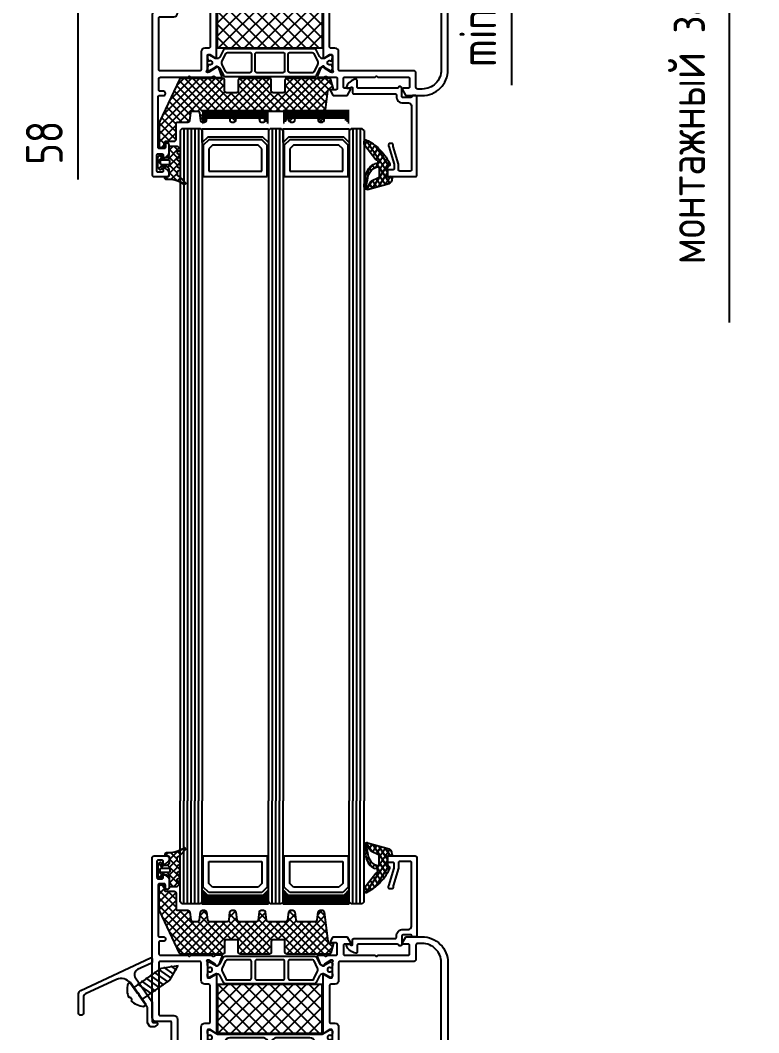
# Model space of a CAD drawing. Header units: millimetres. Extents: x -83618 to -12593, y -3271 to 55593.
# Drawn here: x -17934.1 to -17733.3, y 5663.5 to 5938.7 of the extents above; entities that cross this region are included whole.
import ezdxf

# ---------------------------------------------------------------- set-up
doc = ezdxf.new("R2010")
doc.units = ezdxf.units.MM
doc.layers.add('01_РАЗМЕРЫ-ВЫНОСКИ', color=4, linetype='Continuous')
doc.styles.add('ГОСТ 2.304', font='CS_Gost2304.shx')
doc.dimstyles.new('СПДС', dxfattribs={"dimscale": 100, "dimtxt": 2.5, "dimasz": 2.5, "dimexe": 2, "dimexo": 0.625, "dimgap": 1, "dimtad": 1, "dimdec": 0, "dimtxsty": 'ГОСТ 2.304', "dimblk": 'OBLIQUE', "dimblk1": 'OBLIQUE', "dimblk2": 'OBLIQUE', "dimcen": 2.5, "dimdle": 2, "dimadec": 0, "dimazin": 2, "dimtfac": 0.75, "dimtdec": 4, "dimtmove": 1, "dimatfit": 3, "dimfxl": 1, "dimtfill": 1, "dimtolj": 1, "dimarcsym": 1})

# ---------------------------------------------------------------- blocks, each defined once
blk = doc.blocks.new('*U13')
at = {"color": 7, "linetype": 'Continuous'}
for p, q in [((3450.73484, 1821.648558), (3460.673223, 1831.586941)), ((3450.73484, 1825.184092), (3457.137689, 1831.586941)), ((3450.73484, 1828.719626), (3453.602155, 1831.586941)), ((3450.920888, 1818.299072), (3464.208757, 1831.586941)), ((3450.920888, 1831.586941), (3464.208757, 1818.299072)), ((3454.456422, 1818.299072), (3467.744291, 1831.586941)), ((3454.456422, 1831.586941), (3467.744291, 1818.299072)), ((3457.991956, 1818.299072), (3471.279825, 1831.586941)), ((3457.991956, 1831.586941), (3471.279825, 1818.299072)), ((3461.52749, 1818.299072), (3474.815359, 1831.586941)), ((3461.52749, 1831.586941), (3474.815359, 1818.299072)), ((3465.063024, 1818.299072), (3478.350893, 1831.586941)), ((3465.063024, 1831.586941), (3478.350893, 1818.299072)), ((3468.598558, 1831.586941), (3479.205159, 1820.98034)), ((3472.134091, 1831.586941), (3479.205159, 1824.515873)), ((3475.669625, 1831.586941), (3479.205159, 1828.051407)), ((3450.73484, 1828.237455), (3460.673223, 1818.299072)), ((3468.598558, 1818.299072), (3479.205159, 1828.905674)), ((3472.134091, 1818.299072), (3479.205159, 1825.37014)), ((3450.73484, 1824.701922), (3457.137689, 1818.299072)), ((3450.73484, 1821.166388), (3453.602155, 1818.299072)), ((3475.669625, 1818.299072), (3479.205159, 1821.834606)), ((3479.198088, 1818.292001), (3479.21223, 1818.306143))]:
    blk.add_line(p, q, dxfattribs=at)
blk = doc.blocks.new('ATN-W72-0202', base_point=(3432.97, 1788.53))
at = {"color": 1, "linetype": 'Continuous'}
for points in [[(3432.97, 1822.53), (3432.97, 1866.03, -0.414214), (3433.47, 1866.53), (3437.07, 1866.53, -0.414214), (3437.57, 1866.03), (3437.57, 1865.45517, -0.214783), (3437.401389, 1865.080762), (3436.468833, 1864.255355, -0.646385), (3435.97, 1864.48), (3435.97, 1865.03, 0.414269), (3435.669943, 1865.33), (3434.57, 1865.33, 0.414269), (3434.27, 1865.029943), (3434.27, 1860.63, 0.414214), (3434.57, 1860.33), (3435.67, 1860.33, 0.414246), (3435.97, 1860.630034), (3435.97, 1861.18, -0.64643), (3436.468862, 1861.40462), (3437.401389, 1860.579238, -0.214792), (3437.57, 1860.204812), (3437.57, 1857.93, -1.000041), (3436.57, 1857.930041), (3436.57, 1858.63, 0.414214), (3436.27, 1858.93), (3434.87, 1858.93, 0.414214), (3434.57, 1858.63), (3434.57, 1844.83, 0.414214), (3434.87, 1844.53), (3436.07, 1844.53, -0.414226), (3436.57, 1844.029979), (3436.57, 1843.83, -0.414233), (3436.069966, 1843.33), (3435.07, 1843.33, 0.414238), (3434.77, 1843.029975), (3434.77, 1840.03, 0.414222), (3435.270014, 1839.53), (3442.604315, 1839.53, -0.198912), (3442.745736, 1839.471421), (3442.928579, 1839.288579, 0.414294), (3443.21146, 1839.288618), (3443.394264, 1839.471421, -0.198949), (3443.535714, 1839.53), (3449.175222, 1839.53, 0.385731), (3449.914778, 1839.329331, -0.264652), (3450.160742, 1839.49543), (3451.651772, 1839.60974, -0.548668), (3451.955477, 1839.204945), (3451.120032, 1836.984158, -0.176365), (3450.986403, 1836.828362), (3450.538005, 1836.575867, -0.57735), (3450.239884, 1836.752287), (3450.241746, 1836.925482, 0.268018), (3450.14357, 1837.099779), (3448.377364, 1838.144974, 0.065553), (3448.305325, 1838.175724), (3448.150756, 1838.218926, 0.6885), (3447.81719, 1837.768485, -0.174289), (3447.97, 1837.482786), (3447.97, 1833.63, 0.41423), (3448.270017, 1833.33), (3448.485923, 1833.33, 0.06843), (3448.566895, 1833.341134, 0.06843), (3448.641856, 1833.373709), (3450.166061, 1834.30087, -0.585007), (3450.47, 1834.13), (3450.47, 1818.53, -0.585049), (3450.16604, 1818.359143), (3448.641831, 1819.286306, 0.137524), (3448.485871, 1819.33), (3448.27, 1819.33, 0.414284), (3447.97, 1819.029927), (3447.97, 1815.177214, -0.220161), (3447.810446, 1814.880438, 0.688567), (3448.16322, 1814.444851), (3448.315736, 1814.49468, 0.065609), (3448.386433, 1814.528553), (3450.105795, 1815.64909, 0.267949), (3450.196303, 1815.827438), (3450.186958, 1816.000391, -0.57738), (3450.477192, 1816.189522), (3450.936107, 1815.956631, -0.176327), (3451.076304, 1815.806775), (3452.006965, 1813.624128, -0.548664), (3451.72098, 1813.206629), (3450.226443, 1813.256391, -0.264651), (3449.973531, 1813.411705, 0.421506), (3449.175222, 1813.13), (3448.17, 1813.13, 0.414278), (3447.97, 1812.929956), (3447.97, 1812.53, -0.414254), (3447.769973, 1812.33), (3447.37, 1812.33, -0.414242), (3447.17, 1812.53002), (3447.17, 1812.93, 0.414214), (3446.97, 1813.13), (3443.577107, 1813.13, -0.198938), (3443.364954, 1813.217889), (3443.211421, 1813.371421, 0.414274), (3442.928549, 1813.371392), (3442.775025, 1813.217868, -0.198912), (3442.562893, 1813.13), (3439.27, 1813.13, -0.414222), (3438.27, 1814.130029), (3438.27, 1821.23, 0.414232), (3437.969981, 1821.53), (3433.97, 1821.53, -0.414223), (3432.97, 1822.53)], [(3513.37, 1837.53), (3513.37, 1789.03, -0.414233), (3512.869966, 1788.53), (3509.17, 1788.53, -0.414248), (3508.67, 1789.030059), (3508.67, 1789.60483, -0.214804), (3508.838642, 1789.979265), (3509.771167, 1790.804645, -0.646406), (3510.27, 1790.579982), (3510.27, 1790.03, 0.414214), (3510.57, 1789.73), (3511.67, 1789.73, 0.414214), (3511.97, 1790.03), (3511.97, 1794.43, 0.414214), (3511.67, 1794.73), (3510.57, 1794.73, 0.414256), (3510.27, 1794.429957), (3510.27, 1793.88, -0.646401), (3509.771156, 1793.655364), (3508.838611, 1794.480762, -0.214804), (3508.67, 1794.855212), (3508.67, 1797.13, -1.000018), (3509.67, 1797.129982), (3509.67, 1796.43, 0.41423), (3509.970017, 1796.13), (3511.37, 1796.13, 0.414214), (3511.67, 1796.43), (3511.67, 1810.03, 0.414214), (3511.17, 1810.53), (3507.07, 1810.53, 0.414214), (3506.77, 1810.23), (3506.77, 1806.33, -0.414263), (3506.469949, 1806.03), (3502.944942, 1806.03, -0.359071), (3502.650447, 1806.272793), (3502.475512, 1807.172757, -0.471658), (3502.770027, 1807.53), (3504.67, 1807.53, 0.414246), (3504.97, 1807.830033), (3504.97, 1810.23, 0.414244), (3504.669969, 1810.53), (3500.97, 1810.53, -0.414225), (3500.47, 1811.030019), (3500.47, 1812.83, 0.414248), (3500.169965, 1813.13), (3495.135685, 1813.13, -0.198944), (3494.994247, 1813.188596), (3494.811421, 1813.371421, 0.414284), (3494.528545, 1813.371387), (3494.345736, 1813.188579, -0.198912), (3494.204315, 1813.13), (3489.77, 1813.13, 0.41425), (3489.47, 1812.829963), (3489.47, 1811.03, -0.414214), (3488.97, 1810.53), (3485.27, 1810.53, 0.414239), (3484.97, 1810.229974), (3484.97, 1807.83, 0.414214), (3485.27, 1807.53), (3487.17, 1807.53, -0.471685), (3487.464478, 1807.172705), (3487.289546, 1806.272757, -0.359037), (3486.995058, 1806.03), (3483.57, 1806.03, -0.414214), (3483.27, 1806.33), (3483.27, 1812.83, 0.414231), (3482.969982, 1813.13), (3480.764778, 1813.13, 0.367525), (3479.994462, 1813.372174, -0.264651), (3479.744854, 1813.211604), (3478.251645, 1813.130586, -0.548619), (3477.95703, 1813.542014), (3478.841829, 1815.743652, -0.17635), (3478.978885, 1815.89642), (3479.43282, 1816.138856, -0.577416), (3479.726929, 1815.955789), (3479.721205, 1815.782719, 0.267949), (3479.815425, 1815.606303), (3481.557916, 1814.521937, 0.065606), (3481.629312, 1814.489569), (3481.782818, 1814.442947, 0.68856), (3482.126325, 1814.885877), (3482.07, 1814.953607, -0.213422), (3481.97, 1815.177214), (3481.97, 1819.03, 0.414268), (3481.669945, 1819.33), (3481.454077, 1819.33, 0.137513), (3481.298136, 1819.286285), (3479.773939, 1818.35913, -0.585007), (3479.47, 1818.53), (3479.47, 1834.13, -0.585007), (3479.773939, 1834.30087), (3481.298169, 1833.373694, 0.137531), (3481.454137, 1833.33), (3481.67, 1833.33, 0.414246), (3481.97, 1833.630033), (3481.97, 1837.482786, -0.213422), (3482.07, 1837.706393), (3482.125601, 1837.772939, 0.688557), (3481.784149, 1838.217454), (3481.630394, 1838.171559, 0.065557), (3481.558902, 1838.139547), (3479.811252, 1837.063546, 0.267949), (3479.716189, 1836.887583), (3479.721085, 1836.714447, -0.57735), (3479.426102, 1836.53283), (3478.973309, 1836.77745, -0.176338), (3478.837005, 1836.930872), (3477.962763, 1839.136709, -0.548662), (3478.259385, 1839.546719), (3479.752149, 1839.458555, -0.264675), (3480.000998, 1839.296767, 0.199477), (3480.764804, 1839.529992), (3482.97, 1839.53, 0.414248), (3483.27, 1839.830035), (3483.27, 1842.63, 0.414214), (3482.97, 1842.93), (3481.77, 1842.93, -0.577364), (3481.510199, 1843.380011), (3482.087543, 1844.38, -0.267981), (3482.347386, 1844.53), (3485.86171, 1844.53, -0.267963), (3486.121525, 1844.379987), (3486.929808, 1842.98, -0.577377), (3486.669976, 1842.53), (3485.27, 1842.53, 0.414225), (3484.97, 1842.229989), (3484.97, 1839.83, 0.414224), (3485.27001, 1839.53), (3493.504315, 1839.53, -0.198912), (3493.645736, 1839.471421), (3493.828579, 1839.288579, 0.414251), (3494.111439, 1839.288597), (3494.294264, 1839.471421, -0.198958), (3494.435721, 1839.53), (3502.67, 1839.53, 0.414246), (3502.97, 1839.830034), (3502.97, 1842.23, 0.414214), (3502.67, 1842.53), (3501.27, 1842.53, -0.57735), (3501.010192, 1842.98), (3501.818483, 1844.38, -0.267949), (3502.07829, 1844.53), (3506.37, 1844.53, -0.414214), (3513.37, 1837.53)], [(3484.97, 1814.329974), (3484.97, 1812.53, 0.414214), (3485.27, 1812.23), (3487.67, 1812.23, 0.414233), (3487.97, 1812.53002), (3487.97, 1814.33, -0.41423), (3488.470028, 1814.83), (3501.47, 1814.83, -0.41423), (3501.97, 1814.329973), (3501.97, 1812.53, 0.414244), (3502.270031, 1812.23), (3511.27, 1812.23, 0.414246), (3511.57, 1812.530033), (3511.57, 1837.53, 0.414214), (3506.37, 1842.73), (3505.17, 1842.73, 0.414214), (3504.67, 1842.23), (3504.67, 1838.33, -0.414214), (3504.17, 1837.83), (3483.97, 1837.83, 0.414214), (3483.67, 1837.53), (3483.67, 1832.63, -0.414221), (3482.669973, 1831.63), (3481.67, 1831.63, 0.414214), (3481.17, 1831.13), (3481.17, 1821.53, 0.414214), (3481.67, 1821.03), (3482.67, 1821.03, -0.414224), (3483.67, 1820.029964), (3483.67, 1815.13, 0.414214), (3483.97, 1814.83), (3484.47, 1814.83, -0.414229), (3484.97, 1814.329974)], [(3448.623549, 1831.483557, 0.198915), (3448.269989, 1831.63), (3447.27, 1831.63, -0.414214), (3446.27, 1832.63), (3446.27, 1837.53, 0.414246), (3445.969967, 1837.83), (3435.07, 1837.83, 0.414234), (3434.77, 1837.529979), (3434.77, 1823.43, 0.414214), (3435.07, 1823.13), (3438.87, 1823.13, -0.414214), (3439.87, 1822.13), (3439.87, 1815.13, 0.414214), (3440.17, 1814.83), (3445.97, 1814.83, 0.414214), (3446.27, 1815.13), (3446.27, 1820.03, -0.414214), (3447.27, 1821.03), (3448.27, 1821.03, 0.414214), (3448.77, 1821.53), (3448.77, 1831.13, 0.198915), (3448.623549, 1831.483557)]]:
    blk.add_lwpolyline(points, format="xyb", close=True, dxfattribs=at)
at = {"color": 4, "linetype": 'Continuous'}
for points in [[(3452.779172, 1839.286941), (3477.163207, 1839.286941, -0.286745), (3477.612604, 1839.006127), (3478.445435, 1837.29857, 0.286762), (3479.344292, 1836.736941), (3479.585357, 1836.736941, 0.131652), (3479.735357, 1836.777134), (3481.264779, 1837.660146, -0.131696), (3481.364814, 1837.686941), (3481.57119, 1837.686941, -0.414275), (3481.97119, 1837.286857), (3481.97119, 1836.786941, -0.414248), (3481.871178, 1836.686941), (3481.87119, 1836.311941, -0.414254), (3481.671162, 1836.111941), (3481.559383, 1836.111941, -0.109552), (3481.474835, 1836.130691, 1.569922), (3481.474835, 1835.043191, -0.109552), (3481.559383, 1835.061941), (3481.67119, 1835.061941, -0.414289), (3481.87119, 1834.86189), (3481.87119, 1834.486941, -0.414257), (3481.97119, 1834.386926), (3481.97119, 1833.886941, -0.414214), (3481.57119, 1833.486941), (3481.364779, 1833.486941, -0.131669), (3481.264769, 1833.513742), (3479.735357, 1834.396749, 0.13168), (3479.585324, 1834.436941), (3479.346059, 1834.436941, 0.286749), (3478.447259, 1833.875301), (3477.565661, 1832.067756, -0.286745), (3477.116264, 1831.786941), (3452.826116, 1831.786941, -0.286758), (3452.376708, 1832.067777), (3451.495114, 1833.875312, 0.286755), (3450.596285, 1834.436941), (3450.357023, 1834.436941, 0.131652), (3450.207023, 1834.396749), (3448.6776, 1833.513736, -0.131678), (3448.57758, 1833.486941), (3448.37119, 1833.486941, -0.414238), (3447.97119, 1833.886975), (3447.97119, 1834.386941, -0.414244), (3448.0712, 1834.486941), (3448.07119, 1834.861941, -0.41428), (3448.271235, 1835.061941), (3448.382996, 1835.061941, -0.109621), (3448.467593, 1835.043168, 1.569922), (3448.467495, 1836.130668, -0.109552), (3448.382942, 1836.111941), (3448.27119, 1836.111941, -0.414259), (3448.07119, 1836.311972), (3448.07119, 1836.686941, -0.198933), (3448.000473, 1836.716236, -0.198933), (3447.97119, 1836.786957), (3447.97119, 1837.286941, -0.414259), (3448.371251, 1837.686941), (3448.5776, 1837.686941, -0.131652), (3448.6776, 1837.660146), (3450.207023, 1836.777134, 0.131696), (3450.357075, 1836.736941), (3450.59815, 1836.736941, 0.286761), (3451.49697, 1837.298623), (3452.329775, 1839.006127, -0.286745), (3452.779172, 1839.286941)], [(3451.886416, 1835.585065, 0.113936), (3451.987622, 1835.146694), (3453.001581, 1833.067769, 0.286753), (3453.450985, 1832.786941), (3459.47119, 1832.786941, 0.414214), (3459.97119, 1833.286941), (3459.97119, 1837.786927, 0.414222), (3459.47119, 1838.286941), (3453.404077, 1838.286941, 0.286765), (3452.954645, 1838.006127), (3451.987622, 1836.023436, 0.113936), (3451.886416, 1835.585065)], [(3468.97119, 1833.286962), (3468.97119, 1837.786941, 0.414226), (3468.471168, 1838.286941), (3461.47119, 1838.286941, 0.414214), (3460.97119, 1837.786941), (3460.97119, 1833.286941, 0.414232), (3461.471222, 1832.786941), (3468.47119, 1832.786941, 0.414226), (3468.97119, 1833.286962)], [(3470.117636, 1838.140495, 0.098491), (3470.00925, 1837.978283, 0.098491), (3469.97119, 1837.786941), (3469.97119, 1833.286941, 0.414214), (3470.47119, 1832.786941), (3476.491376, 1832.786941, 0.286755), (3476.940791, 1833.067756), (3477.954757, 1835.146694, 0.230868), (3477.954757, 1836.023436), (3476.987743, 1838.00611, 0.286756), (3476.538337, 1838.286941), (3470.47119, 1838.286941, 0.198912), (3470.117636, 1838.140495)], [(3475.32, 1806.899072), (3462.631977, 1806.899072, -0.026186), (3462.579713, 1806.901811), (3456.813207, 1807.507895, -0.185339), (3455.855282, 1807.995982, -0.185339), (3455.47, 1808.999678), (3455.47, 1812.449072, 0.414229), (3454.469947, 1813.449072), (3453.700525, 1813.449072, -0.244698), (3452.881373, 1813.875496), (3451.543721, 1815.78586, 0.244704), (3451.134135, 1815.999072), (3450.276217, 1815.999072), (3448.700384, 1815.089265, -0.131652), (3448.550384, 1815.049072), (3448.37, 1815.049072, -0.414229), (3447.97, 1815.449093), (3447.97, 1816.049072), (3448.07, 1816.049072), (3448.07, 1816.474072, -0.608223), (3448.306541, 1816.59659, -0.272996), (3448.458466, 1816.609072, 1.595433), (3448.458466, 1817.689072, -0.272995), (3448.306541, 1817.701554, -0.608287), (3448.07, 1817.8241), (3448.07, 1818.249072), (3447.97, 1818.249072), (3447.97, 1818.849072, -0.414235), (3448.370028, 1819.249072), (3448.550384, 1819.249072, -0.131652), (3448.700384, 1819.20888), (3450.593205, 1818.11606, 0.131652), (3450.843205, 1818.049072), (3479.096795, 1818.049072, 0.131652), (3479.346795, 1818.11606), (3481.239615, 1819.20888, -0.131693), (3481.389663, 1819.249072), (3481.57, 1819.249072, -0.414238), (3481.97, 1818.849038), (3481.97, 1818.249072), (3481.87, 1818.249072), (3481.87, 1817.824072, -0.608223), (3481.633458, 1817.701554, -0.272995), (3481.481534, 1817.689072, 1.595433), (3481.481534, 1816.609072, -0.272995), (3481.633458, 1816.59659, -0.608289), (3481.87, 1816.474044), (3481.87, 1816.049072), (3481.97, 1816.049072), (3481.97, 1815.449072, -0.414235), (3481.569971, 1815.049072), (3481.389615, 1815.049072, -0.131701), (3481.239565, 1815.089293), (3479.663782, 1815.999072), (3478.805854, 1815.999072, 0.244721), (3478.396254, 1815.785826), (3476.910424, 1813.663841, 0.153915), (3476.82, 1813.377052), (3476.82, 1808.399072, -0.414218), (3475.32, 1806.899072)], [(3455.884198, 1813.863301, -0.198915), (3456.47, 1812.449072), (3456.47, 1808.999678, 0.383864), (3456.917735, 1808.502417), (3462.658181, 1807.899072), (3463.07, 1807.899072, 0.414214), (3464.57, 1809.399072), (3464.57, 1815.549072, 0.414214), (3463.07, 1817.049072), (3454.246696, 1817.049072, 0.043664), (3454.073037, 1817.033878), (3453.676304, 1816.963923, 0.548619), (3453.0308, 1815.405539), (3453.40194, 1814.875496, 0.244709), (3454.22113, 1814.449072), (3454.47, 1814.449072, -0.198915), (3455.884198, 1813.863301)], [(3475.780474, 1817.045266, 0.021824), (3475.693303, 1817.049072), (3466.870027, 1817.049072, 0.414219), (3465.37, 1815.549072), (3465.37, 1809.399072, 0.414214), (3466.87, 1807.899072), (3475.32, 1807.899072, 0.414214), (3475.82, 1808.399072), (3475.82, 1813.377019, -0.15392), (3476.091272, 1814.237417), (3476.909159, 1815.405482, 0.548641), (3476.263695, 1816.963923), (3475.866982, 1817.033875, 0.021824), (3475.780474, 1817.045266)]]:
    blk.add_lwpolyline(points, format="xyb", close=True, dxfattribs=at)
at = {"color": 7, "linetype": 'Continuous'}
blk.add_lwpolyline([(3479.205159, 1831.586941), (3450.73484, 1831.586941), (3450.73484, 1818.299072), (3479.205159, 1818.299072), (3479.205159, 1831.586941)], close=True, dxfattribs=at)
at = {"color": 7}
blk.add_blockref('*U13', (0, 0), dxfattribs=at)
blk = doc.blocks.new('*U20')
at = {"color": 3, "linetype": 'Continuous'}
for p, q in [((2413.38, 1118.497931), (2413.732069, 1118.85)), ((2413.38, 1116.37661), (2414.78, 1117.77661)), ((2414.023952, 1118.85), (2414.78, 1118.093952)), ((2413.38, 1117.372632), (2417.966, 1112.786632)), ((2413.38, 1114.25529), (2416.24871, 1117.124)), ((2413.38, 1115.251312), (2428.581312, 1100.05)), ((2413.419168, 1112.173138), (2417.95817, 1116.71214)), ((2415.749952, 1117.124), (2417.966, 1114.907952)), ((2413.38, 1113.129991), (2426.459991, 1100.05)), ((2414.051322, 1110.683971), (2417.966, 1114.598649)), ((2414.725933, 1109.237262), (2417.966, 1112.477329)), ((2414.354178, 1110.034493), (2424.338671, 1100.05)), ((2415.400545, 1107.790553), (2419.559991, 1111.95)), ((2416.075156, 1106.343844), (2421.542456, 1111.811144)), ((2416.749767, 1104.897135), (2421.874129, 1110.021497)), ((2418.09899, 1102.003718), (2426.39396, 1110.298687)), ((2418.802632, 1111.95), (2430.702142, 1100.05049)), ((2420.923952, 1111.95), (2421.738627, 1111.135325)), ((2424.503702, 1110.491571), (2431.26556, 1103.729713)), ((2424.50886, 1110.534907), (2425.901513, 1111.927561)), ((2424.630554, 1100.05), (2434.445661, 1109.865106)), ((2425.166593, 1111.95), (2426.336687, 1110.779906)), ((2432.443416, 1109.984182), (2434.176241, 1111.717008)), ((2432.5554, 1110.925154), (2443.428223, 1100.052331)), ((2433.651875, 1111.95), (2434.271239, 1111.330635)), ((2434.88, 1101.814164), (2442.497361, 1109.431526)), ((2439.479797, 1100.05), (2450.323443, 1110.893647)), ((2440.377972, 1109.433457), (2442.271742, 1111.327227)), ((2440.381491, 1109.463024), (2445.894515, 1103.95)), ((2440.607099, 1111.358737), (2442.49237, 1109.473466)), ((2447.976011, 1100.060933), (2458.375144, 1110.460066)), ((2448.433189, 1109.896607), (2458.279797, 1100.05)), ((2448.599089, 1111.290613), (2449.258476, 1111.95)), ((2448.712967, 1111.73815), (2450.426922, 1110.024195)), ((2456.484887, 1110.330191), (2458.648053, 1108.167025)), ((2456.533645, 1110.739888), (2457.743758, 1111.95)), ((2457.001145, 1111.935253), (2458.361474, 1110.574924)), ((2417.424379, 1103.450426), (2422.923952, 1108.95)), ((2418.773602, 1100.557009), (2427.166593, 1108.95)), ((2420.387913, 1100.05), (2429.287913, 1108.95)), ((2422.509234, 1100.05), (2431.409234, 1108.95)), ((2423.921864, 1108.952088), (2431.18, 1101.693952)), ((2426.751875, 1100.05), (2435.651875, 1108.95)), ((2428.166593, 1108.95), (2433.166593, 1103.95)), ((2430.287913, 1108.95), (2439.187913, 1100.05)), ((2432.245945, 1109.113289), (2441.309234, 1100.05)), ((2432.773195, 1103.95), (2437.773195, 1108.95)), ((2434.740736, 1103.796221), (2439.894855, 1108.95034)), ((2435.253439, 1100.066283), (2444.137156, 1108.95)), ((2436.651875, 1108.95), (2443.88, 1101.721875)), ((2437.358476, 1100.05), (2446.258476, 1108.95)), ((2438.773195, 1108.95), (2443.9771, 1103.746094)), ((2443.015836, 1108.95), (2451.915836, 1100.05)), ((2445.137156, 1108.95), (2454.037156, 1100.05)), ((2445.501117, 1103.95), (2450.646402, 1109.095285)), ((2447.258476, 1108.95), (2456.158476, 1100.05)), ((2447.454135, 1103.781697), (2452.622437, 1108.95)), ((2447.58, 1101.786242), (2454.743758, 1108.95)), ((2450.086398, 1100.05), (2458.600763, 1108.564365)), ((2451.501117, 1108.95), (2460.067841, 1100.383276)), ((2452.207719, 1100.05), (2458.826382, 1106.668663)), ((2453.622437, 1108.95), (2459.26246, 1103.309978)), ((2455.743758, 1108.95), (2458.934631, 1105.759126)), ((2416.207658, 1106.059693), (2422.217351, 1100.05)), ((2454.329039, 1100.05), (2459.052001, 1104.772962)), ((2418.061138, 1102.084893), (2420.09603, 1100.05)), ((2428.873195, 1100.05), (2431.18, 1102.356805)), ((2434.88, 1102.236593), (2437.066593, 1100.05)), ((2441.601117, 1100.05), (2443.88, 1102.328883)), ((2447.58, 1102.264515), (2449.794515, 1100.05)), ((2456.450359, 1100.05), (2459.494865, 1103.094506)), ((2458.57168, 1100.05), (2460.495645, 1101.973965)), ((2459.461059, 1103.111378), (2460.517375, 1102.055062))]:
    blk.add_line(p, q, dxfattribs=at)
blk = doc.blocks.new('ATN-W72-0911', base_point=(2413.38, 1100.05))
at = {"color": 3, "linetype": 'Continuous'}
blk.add_lwpolyline([(2433.753492, 1111.95, -0.379935), (2434.25, 1111.509091), (2434.502098, 1109.390909, 0.379928), (2434.998594, 1108.95), (2439.876413, 1108.95, 0.37993), (2440.372909, 1109.390912), (2440.624992, 1111.509088, -0.37993), (2441.121488, 1111.95), (2441.753602, 1111.95, -0.379928), (2442.250098, 1111.509091), (2442.502195, 1109.390909, 0.379928), (2442.998691, 1108.95), (2447.876511, 1108.95, 0.37993), (2448.373007, 1109.390912), (2448.625089, 1111.509088, -0.379948), (2449.121618, 1111.95), (2449.753699, 1111.95, -0.37994), (2450.250198, 1111.50907), (2450.502293, 1109.390909, 0.379945), (2450.998818, 1108.95), (2455.876608, 1108.95, 0.379937), (2456.373106, 1109.390925), (2456.625187, 1111.509088, -0.379944), (2457.121708, 1111.95), (2457.753797, 1111.95, -0.379945), (2458.250297, 1111.509062), (2459.204586, 1103.490909, 0.379935), (2459.701093, 1103.05), (2460.393, 1103.05, -0.493178), (2460.68277, 1102.672324), (2460.079419, 1100.42059, -0.339454), (2459.596457, 1100.05), (2448.08, 1100.05, -0.414226), (2447.58, 1100.550021), (2447.58, 1103.45, 0.414214), (2447.08, 1103.95), (2444.38, 1103.95, 0.414223), (2443.88, 1103.449984), (2443.88, 1100.55, -0.414214), (2443.38, 1100.05), (2435.38, 1100.05, -0.414223), (2434.88, 1100.550015), (2434.88, 1103.45, 0.41424), (2434.379954, 1103.95), (2431.68, 1103.95, 0.414232), (2431.18, 1103.449968), (2431.18, 1100.55, -0.414214), (2430.68, 1100.05), (2419.328559, 1100.05, -0.291473), (2418.875405, 1100.338691), (2413.567384, 1111.721778, -0.10952), (2413.38, 1112.567034), (2413.38, 1118.55, -0.414267), (2413.680054, 1118.85), (2414.48, 1118.85, -0.414227), (2414.78, 1118.549987), (2414.78, 1117.624, 0.414214), (2415.28, 1117.124), (2417.466, 1117.124, -0.414214), (2417.966, 1116.624), (2417.966, 1112.45, 0.414238), (2418.466041, 1111.95), (2421.196659, 1111.95, -0.3792), (2421.693003, 1111.510355), (2421.951, 1109.389618, 0.379193), (2422.447356, 1108.95), (2423.876217, 1108.95, 0.37993), (2424.372714, 1109.390912), (2424.624796, 1111.509088, -0.379944), (2425.121316, 1111.95), (2425.753406, 1111.95, -0.379928), (2426.249902, 1111.509091), (2426.502, 1109.390909, 0.379947), (2426.998529, 1108.95), (2431.876315, 1108.95, 0.37993), (2432.372811, 1109.390912), (2432.624894, 1111.509088, -0.379945), (2433.121416, 1111.95), (2433.753492, 1111.95)], format="xyb", close=True, dxfattribs=at)
at = {"color": 7}
blk.add_blockref('*U20', (0, 0), dxfattribs=at)
blk = doc.blocks.new('ATN-C48-0602', base_point=(2573.81, 1322.63))
at = {"color": 1, "linetype": 'Continuous'}
blk.add_lwpolyline([(2585.61, 1340.13, -0.414247), (2585.31, 1340.430034), (2585.31, 1340.878886, -0.074332), (2585.323115, 1340.966619), (2586.796891, 1345.787124, 0.074313), (2586.81, 1345.874835), (2586.81, 1347.03, 0.414214), (2586.51, 1347.33), (2585.31, 1347.33, -0.414282), (2585.01, 1347.63007), (2585.01, 1348.83, -0.414214), (2585.31, 1349.13), (2592.51, 1349.13, -0.414233), (2593.01, 1348.629967), (2593.01, 1327.43, -0.414246), (2592.709967, 1327.13), (2591.91, 1327.13, -0.365977), (2591.614196, 1327.38, 0.365977), (2591.318392, 1327.63), (2589.21, 1327.63, 0.414234), (2588.91, 1327.32998), (2588.91, 1325.13, -0.824186), (2587.946475, 1324.94253, 0.305636), (2587.668325, 1325.13), (2577.01, 1325.13, 0.414272), (2576.71, 1324.829941), (2576.71, 1322.93, -0.475789), (2576.348762, 1322.636317, -0.247326), (2573.833145, 1324.714452, -0.535389), (2574.110014, 1325.13), (2574.690385, 1325.13, -0.267949), (2574.950192, 1324.98, 0.767327), (2575.51, 1325.13), (2575.51, 1326.33, -0.414228), (2575.810015, 1326.63), (2587.11, 1326.63, 0.414253), (2587.41, 1326.930041), (2587.41, 1327.33, -0.41422), (2589.210042, 1329.13), (2590.71, 1329.13, 0.414219), (2591.51, 1329.930014), (2591.51, 1347.33, 0.414241), (2591.209972, 1347.63), (2588.31, 1347.63, 0.414214), (2588.01, 1347.33), (2588.01, 1345.874835, -0.074313), (2587.996891, 1345.787124), (2586.523105, 1340.966586, 0.074337), (2586.51, 1340.878846), (2586.51, 1340.43, -0.414253), (2586.20996, 1340.13), (2585.61, 1340.13)], format="xyb", close=True, dxfattribs=at)
blk = doc.blocks.new('*U22')
at = {"color": 3, "linetype": 'Continuous'}
for p, q in [((4312.298521, 2840.113045), (4313.849942, 2841.664465)), ((4313.190256, 2841.695807), (4315.53585, 2839.350214)), ((4314.441978, 2840.135181), (4315.653284, 2841.346487)), ((4315.662526, 2841.344857), (4322.634922, 2834.372461)), ((4315.720204, 2839.292087), (4317.456627, 2841.028509)), ((4317.333009, 2838.783571), (4319.259969, 2840.710531)), ((4318.237966, 2840.890738), (4321.922665, 2837.206039)), ((4312.230089, 2840.534653), (4313.619444, 2839.145299)), ((4312.774461, 2838.467664), (4313.581898, 2839.275101)), ((4318.335959, 2835.543881), (4322.837742, 2840.045664)), ((4318.505955, 2837.835197), (4321.063311, 2840.392553)), ((4320.813406, 2840.436618), (4323.005276, 2838.244749)), ((4323.138498, 2838.225099), (4323.760468, 2838.847069)), ((4313.123109, 2837.520313), (4315.443133, 2835.200289)), ((4313.419944, 2836.991826), (4314.147681, 2837.719564)), ((4314.414622, 2835.865184), (4315.125226, 2836.575788)), ((4315.739268, 2835.06851), (4316.524618, 2835.85386)), ((4317.018792, 2835.745951), (4318.370715, 2834.394028)), ((4317.440659, 2834.64858), (4318.335959, 2835.543881)), ((4318.398197, 2833.484798), (4321.922665, 2837.009266)), ((4318.460435, 2831.425716), (4322.405683, 2835.370964)), ((4318.505955, 2836.380108), (4321.616654, 2833.269409)), ((4313.180311, 2828.266912), (4318.398197, 2833.484798)), ((4315.945339, 2832.576763), (4318.072337, 2830.449766)), ((4317.093622, 2833.5498), (4318.436832, 2832.20659)), ((4318.370715, 2834.394028), (4320.5175, 2832.247242)), ((4313.650619, 2830.628843), (4315.274752, 2829.004709)), ((4314.797979, 2831.602803), (4316.720306, 2829.680476)), ((4316.709716, 2829.674997), (4318.460435, 2831.425716)), ((4318.436832, 2832.20659), (4319.336783, 2831.30664)), ((4312.50332, 2829.654821), (4313.726973, 2828.431168))]:
    blk.add_line(p, q, dxfattribs=at)
blk = doc.blocks.new('ATN-FRK-192', base_point=(4321.922628, 2838.2))
at = {"color": 3, "linetype": 'Continuous'}
for points in [[(4316.710778, 2834.784025, -0.283705), (4312.819839, 2838.310784), (4312.277256, 2840.18656, -0.555068), (4313.638378, 2841.701769), (4322.533137, 2840.133383, -0.364016), (4323.772665, 2838.655931), (4323.772665, 2838.594889, -0.457932), (4323.314106, 2838.199198), (4322.381031, 2838.336821, 0.457809), (4321.922665, 2837.94107), (4321.922665, 2835.896872, 0.315336), (4322.251719, 2835.427002), (4322.622392, 2835.292088, -0.553881), (4322.781503, 2834.545933, -0.073507), (4318.482012, 2830.711861, -0.073507), (4313.25717, 2828.285596, -0.811041), (4312.512327, 2829.662581), (4317.065303, 2833.527467, -0.182761), (4317.398489, 2833.646192, 0.921031), (4317.499208, 2834.637715), (4316.710778, 2834.784025)], [(4318.330757, 2835.715984, 0.21938), (4318.505955, 2836.096171), (4318.505955, 2838.047128, 0.327333), (4318.156308, 2838.523986), (4315.349789, 2839.408878, -0.147845), (4314.632829, 2839.898321), (4313.960882, 2840.732258, 0.819057), (4313.265141, 2840.370169), (4313.780459, 2838.58865, 0.290928), (4316.998423, 2835.74917), (4317.927891, 2835.602252, 0.21938), (4318.330757, 2835.715984)]]:
    blk.add_lwpolyline(points, format="xyb", close=True, dxfattribs=at)
at = {"color": 7}
blk.add_blockref('*U22', (0, 0), dxfattribs=at)
blk = doc.blocks.new('*U30')
at = {"color": 7, "linetype": 'Continuous'}
for p, q in [((1260.399977, 1000.849975), (1278.399977, 1000.849975)), ((1260.399977, 1000.449975), (1278.399977, 1000.449975)), ((1260.399977, 1000.049975), (1278.399977, 1000.049975)), ((1260.399977, 999.649975), (1278.399977, 999.649975)), ((1260.399977, 999.249975), (1278.399977, 999.249975)), ((1260.399977, 998.849975), (1278.399977, 998.849975)), ((1260.399977, 998.449975), (1261.599977, 998.449975)), ((1260.399977, 998.049975), (1261.199977, 998.049975)), ((1260.399977, 997.649975), (1260.799977, 997.649975)), ((1260.399977, 997.249975), (1260.409977, 997.249975)), ((1277.199977, 998.449975), (1278.399977, 998.449975)), ((1277.599977, 998.049975), (1278.399977, 998.049975)), ((1277.999977, 997.649975), (1278.399977, 997.649975)), ((1278.389977, 997.249975), (1278.399977, 997.249975))]:
    blk.add_line(p, q, dxfattribs=at)
blk = doc.blocks.new('*U31')
at = {"color": 7, "linetype": 'Continuous'}
for p, q in [((1282.399977, 1000.849975), (1300.399977, 1000.849975)), ((1282.399977, 1000.449975), (1300.399977, 1000.449975)), ((1282.399977, 1000.049975), (1300.399977, 1000.049975)), ((1282.399977, 999.649975), (1300.399977, 999.649975)), ((1282.399977, 999.249975), (1300.399977, 999.249975)), ((1282.399977, 998.849975), (1300.399977, 998.849975)), ((1282.399977, 998.449975), (1283.599977, 998.449975)), ((1282.399977, 998.049975), (1283.199977, 998.049975)), ((1282.399977, 997.649975), (1282.799977, 997.649975)), ((1282.399977, 997.249975), (1282.409977, 997.249975)), ((1299.199977, 998.449975), (1300.399977, 998.449975)), ((1299.599977, 998.049975), (1300.399977, 998.049975)), ((1299.999977, 997.649975), (1300.399977, 997.649975)), ((1300.389977, 997.249975), (1300.399977, 997.249975))]:
    blk.add_line(p, q, dxfattribs=at)
blk = doc.blocks.new('*U23')
at = {"color": 3, "linetype": 'Continuous'}
for p, q in [((3217.617909, 1699.498471), (3218.120388, 1700.00095)), ((3218.684536, 1698.443779), (3219.544865, 1699.304108)), ((3219.509119, 1699.31692), (3221.79, 1697.036039)), ((3219.59, 1697.227922), (3221.287919, 1698.925841)), ((3222.047359, 1698.9), (3222.8408, 1698.106559)), ((3222.583398, 1698.1), (3222.980484, 1698.497086)), ((3219.566131, 1695.082733), (3221.79, 1697.306602)), ((3219.59, 1697.114719), (3221.754067, 1694.950652)), ((3223.526039, 1694.8), (3224.622238, 1695.896199)), ((3218.790074, 1694.306676), (3219.363593, 1694.880195)), ((3218.885355, 1692.280636), (3221.84732, 1695.242601)), ((3219.048775, 1690.322736), (3222.326039, 1693.6)), ((3219.374045, 1693.088033), (3221.79, 1690.672078)), ((3219.543627, 1695.039771), (3221.944603, 1692.638796)), ((3221.754067, 1694.950652), (3221.904719, 1694.8)), ((3221.84732, 1695.242601), (3222.178064, 1695.573345)), ((3223.104719, 1693.6), (3224.452328, 1692.25239)), ((3223.326039, 1695.5), (3224.89, 1693.936039)), ((3223.692383, 1692.845023), (3224.89, 1694.042641)), ((3219.190433, 1691.150325), (3220.540758, 1689.8)), ((3220.647359, 1689.8), (3221.79, 1690.942641))]:
    blk.add_line(p, q, dxfattribs=at)
blk = doc.blocks.new('ATN-FRK-29-01', base_point=(3221.79, 1698.1))
at = {"color": 3, "linetype": 'Continuous'}
for points in [[(3218.91002, 1695.859985, -0.500027), (3218.91, 1696.34), (3219.47, 1696.76, 0.236086), (3219.59, 1697.000021), (3219.59, 1697.6, 0.245804), (3219.461046, 1697.846461, -0.072391), (3217.355796, 1699.812521, -0.875086), (3217.766665, 1700.242466, 0.158732), (3221.888837, 1698.9), (3222.49, 1698.9, -0.414214), (3222.99, 1698.4), (3222.99, 1698.3, -0.414214), (3222.79, 1698.1), (3222.09, 1698.1, 0.414247), (3221.79, 1697.799966), (3221.79, 1696.2, 0.198912), (3221.995025, 1695.705025, 0.198912), (3222.49, 1695.5), (3223.49, 1695.5, 0.414252), (3223.89, 1695.900052), (3223.89, 1696, -0.739611), (3224.438559, 1696.167983), (3224.821412, 1695.601487, -0.149682), (3224.89, 1695.37751), (3224.89, 1693.02249, -0.149682), (3224.821412, 1692.798513), (3224.438559, 1692.232017, -0.739611), (3223.89, 1692.4), (3223.89, 1692.5, 0.41426), (3223.489936, 1692.9), (3222.49, 1692.9, 0.41423), (3221.79, 1692.199961), (3221.79, 1690.1, -0.414247), (3221.489966, 1689.8), (3219.670814, 1689.8, -0.1944), (3219.531871, 1689.856143), (3218.881586, 1690.484214, -0.461671), (3218.91, 1690.94), (3219.47, 1691.36, 0.500018), (3219.469986, 1691.84001), (3218.91, 1692.26, -0.500041), (3218.910032, 1692.740024), (3219.47, 1693.16, 0.500022), (3219.469983, 1693.640013), (3218.91, 1694.06, -0.500019), (3218.910015, 1694.540011), (3219.47, 1694.96, 0.5), (3219.47, 1695.44), (3218.91002, 1695.859985)], [(3221.677885, 1694.712149, 0.198934), (3221.59, 1694.5), (3221.59, 1693.900014, 0.414227), (3221.89, 1693.6), (3223.89, 1693.6, 0.414214), (3224.19, 1693.9), (3224.19, 1694.5, 0.414214), (3223.89, 1694.8), (3221.890049, 1694.8, 0.198934), (3221.677885, 1694.712149)]]:
    blk.add_lwpolyline(points, format="xyb", close=True, dxfattribs=at)
at = {"color": 7}
blk.add_blockref('*U23', (0, 0), dxfattribs=at)
blk = doc.blocks.new('ATN-3-9X13-A2ISO14585', base_point=(650.72, 411.81))
at = {"color": 7, "linetype": 'Continuous'}
for p, q in [((653.52, 419.31), (652.68, 419.31)), ((653.52, 411.81), (653.52, 419.31)), ((651.14, 416.01), (650.72, 416.01)), ((651.14, 415.11), (651.14, 416.01)), ((653.52, 417.51), (662.62, 417.51)), ((656.421359, 413.327642), (654.818641, 417.792358)), ((657.821359, 413.327642), (656.21864, 417.792358)), ((659.221359, 413.327642), (657.61864, 417.792358)), ((660.621359, 413.327642), (659.01864, 417.792358)), ((662.021359, 413.327642), (660.41864, 417.792358)), ((663.320986, 413.607252), (661.81864, 417.792358)), ((662.62, 417.51), (666.801787, 415.559999)), ((664.52024, 414.166473), (663.359373, 417.400318)), ((665.719494, 414.725695), (665.040838, 416.616238)), ((650.72, 415.11), (651.14, 415.11)), ((653.52, 413.61), (662.62, 413.61)), ((662.62, 413.61), (666.801787, 415.559999)), ((652.68, 411.81), (653.52, 411.81))]:
    blk.add_line(p, q, dxfattribs=at)
for centre, start, end in [((656.405859, 414.865005), 129.970224, 168.614287), ((656.405859, 416.254995), 191.385713, 230.029776)]:
    blk.add_arc(centre, 5.8, start, end, dxfattribs=at)
blk = doc.blocks.new('ATN-C48-0611', base_point=(3638.24, 1945.73))
at = {"color": 1, "linetype": 'Continuous'}
blk.add_lwpolyline([(3638.817383, 1955.64399), (3657.813215, 1964.501892, -0.548681), (3658.239999, 1964.229942), (3658.24, 1963.347298, -0.291478), (3658.066781, 1963.075404), (3654.267683, 1961.303856, 0.466309), (3653.672878, 1959.084026), (3658.185746, 1952.638983, -0.154309), (3658.24, 1952.466448), (3658.24, 1947.23, 0.414239), (3658.540026, 1946.93), (3659.44, 1946.93, -0.668384), (3659.652011, 1946.417747), (3659.052132, 1945.817868, -0.198937), (3658.839972, 1945.73), (3657.89617, 1945.73, -0.244737), (3657.6504, 1945.857963), (3656.994254, 1946.795035, -0.154309), (3656.94, 1946.96757), (3656.94, 1950.889586, 0.154308), (3656.885479, 1951.062037), (3654.728142, 1954.143032, -0.199529), (3654.695093, 1954.292944), (3654.739913, 1954.54713, 0.414602), (3654.577417, 1954.778865), (3654.323031, 1954.82372, -0.199732), (3654.193569, 1954.906483), (3652.278782, 1957.641081, 0.364022), (3648.552977, 1958.639043), (3640.117383, 1954.705461, 0.291477), (3639.54, 1953.799141), (3639.54, 1949.43, -0.414252), (3639.039935, 1948.93), (3638.74, 1948.93, -0.414244), (3638.24, 1949.430051), (3638.24, 1954.737682, -0.291474), (3638.817383, 1955.64399)], format="xyb", close=True, dxfattribs=at)
blk = doc.blocks.new('*U32')
at = {"color": 7, "linetype": 'Continuous'}
for p, q in [((1260.399977, 394.599975), (1260.549977, 394.599975)), ((1260.399977, 394.199975), (1260.949977, 394.199975)), ((1260.399977, 393.799975), (1261.349977, 393.799975)), ((1277.449977, 393.799975), (1278.399977, 393.799975)), ((1277.849977, 394.199975), (1278.399977, 394.199975)), ((1278.249977, 394.599975), (1278.399977, 394.599975)), ((1260.399977, 393.399975), (1261.749977, 393.399975)), ((1260.399977, 392.999975), (1278.399977, 392.999975)), ((1260.399977, 392.599975), (1278.399977, 392.599975)), ((1260.399977, 392.199975), (1278.399977, 392.199975)), ((1260.399977, 391.799975), (1278.399977, 391.799975)), ((1260.399977, 391.399975), (1278.399977, 391.399975)), ((1260.399977, 390.999975), (1278.399977, 390.999975)), ((1277.049977, 393.399975), (1278.399977, 393.399975))]:
    blk.add_line(p, q, dxfattribs=at)
blk = doc.blocks.new('*U33')
at = {"color": 7, "linetype": 'Continuous'}
for p, q in [((1282.399977, 394.599975), (1282.549977, 394.599975)), ((1282.399977, 394.199975), (1282.949977, 394.199975)), ((1282.399977, 393.799975), (1283.349977, 393.799975)), ((1299.449977, 393.799975), (1300.399977, 393.799975)), ((1299.849977, 394.199975), (1300.399977, 394.199975)), ((1300.249977, 394.599975), (1300.399977, 394.599975)), ((1282.399977, 393.399975), (1283.749977, 393.399975)), ((1282.399977, 392.999975), (1300.399977, 392.999975)), ((1282.399977, 392.599975), (1300.399977, 392.599975)), ((1282.399977, 392.199975), (1300.399977, 392.199975)), ((1282.399977, 391.799975), (1300.399977, 391.799975)), ((1282.399977, 391.399975), (1300.399977, 391.399975)), ((1282.399977, 390.999975), (1300.399977, 390.999975)), ((1299.049977, 393.399975), (1300.399977, 393.399975))]:
    blk.add_line(p, q, dxfattribs=at)
blk = doc.blocks.new('_Oblique')
at = {"color": 0, "linetype": 'ByBlock', "lineweight": -2}
blk.add_line((-0.5, -0.5), (0.5, 0.5), dxfattribs=at)
blk = doc.blocks.new('*D151')
at = {"layer": '01_РАЗМЕРЫ-ВЫНОСКИ', "color": 0, "lineweight": -2, "ltscale": 4, "transparency": 16777216}
for p, q in [((-17918.35, 5938.25), (-17918.35, 6012.25)), ((-17899.25, 6004.25), (-17926.35, 6004.25)), ((-17899.25, 5946.25), (-17926.35, 5946.25)), ((-17918.35, 5895.44), (-17918.35, 5946.25))]:
    blk.add_line(p, q, dxfattribs=at)
at = {"layer": 'Defpoints', "color": 0, "ltscale": 4, "transparency": 16777216}
for p in [(-17918.35, 6004.25), (-17896.75, 6004.25), (-17896.75, 5946.25)]:
    blk.add_point(p, dxfattribs=at)
at = {"layer": '01_РАЗМЕРЫ-ВЫНОСКИ', "color": 0, "lineweight": -2, "ltscale": 4, "transparency": 16777216, "xscale": 10, "yscale": 10, "zscale": 10}
for p, rotation in [((-17918.35, 6004.25), 90), ((-17918.35, 5946.25), 270)]:
    blk.add_blockref('_Oblique', p, dxfattribs=dict(at, rotation=rotation))
at = {"layer": '01_РАЗМЕРЫ-ВЫНОСКИ', "color": 0, "ltscale": 4, "transparency": 16777216, "insert": (-17927.56, 5905.44), "char_height": 10, "attachment_point": 5, "rotation": 90, "style": 'ГОСТ 2.304', "bg_fill": 3, "box_fill_scale": 1.1, "bg_fill_color": 256, "bg_fill_true_color": 13158600, "bg_fill_transparency": 0}
blk.add_mtext('\\A1;58', dxfattribs=at)
blk = doc.blocks.new('*D152')
at = {"layer": '01_РАЗМЕРЫ-ВЫНОСКИ', "color": 0, "lineweight": -2, "ltscale": 4, "transparency": 16777216}
for p, q in [((-17741.31, 5996.25), (-17741.31, 6036.4)), ((-17825.95, 6028.4), (-17733.31, 6028.4)), ((-17825.95, 6004.25), (-17733.31, 6004.25)), ((-17741.31, 5856.54), (-17741.31, 6004.25))]:
    blk.add_line(p, q, dxfattribs=at)
at = {"layer": 'Defpoints', "color": 0, "ltscale": 4, "transparency": 16777216}
for p in [(-17828.45, 6028.4), (-17741.31, 6028.4), (-17828.45, 6004.25)]:
    blk.add_point(p, dxfattribs=at)
at = {"layer": '01_РАЗМЕРЫ-ВЫНОСКИ', "color": 0, "lineweight": -2, "ltscale": 4, "transparency": 16777216, "xscale": 10, "yscale": 10, "zscale": 10}
for p, rotation in [((-17741.31, 6028.4), 90), ((-17741.31, 6004.25), 270)]:
    blk.add_blockref('_Oblique', p, dxfattribs=dict(at, rotation=rotation))
at = {"layer": '01_РАЗМЕРЫ-ВЫНОСКИ', "color": 0, "ltscale": 4, "transparency": 16777216, "insert": (-17751.56, 5916.82), "char_height": 10, "attachment_point": 5, "rotation": 90, "style": 'ГОСТ 2.304', "bg_fill": 3, "box_fill_scale": 1.1, "bg_fill_color": 256, "bg_fill_true_color": 13158600, "bg_fill_transparency": 0}
blk.add_mtext('\\A1;монтажный зазор', dxfattribs=at)
blk = doc.blocks.new('*D155')
at = {"layer": '01_РАЗМЕРЫ-ВЫНОСКИ', "color": 0, "lineweight": -2, "ltscale": 4, "transparency": 16777216}
for p, q in [((-17800.47, 5966.25), (-17800.47, 5994.25)), ((-17823.75, 5986.25), (-17792.47, 5986.25)), ((-17817.7, 5974.25), (-17792.47, 5974.25)), ((-17800.47, 5921.08), (-17800.47, 5974.25))]:
    blk.add_line(p, q, dxfattribs=at)
at = {"layer": 'Defpoints', "color": 0, "ltscale": 4, "transparency": 16777216}
for p in [(-17826.25, 5986.25), (-17800.47, 5986.25), (-17820.2, 5974.25)]:
    blk.add_point(p, dxfattribs=at)
at = {"layer": '01_РАЗМЕРЫ-ВЫНОСКИ', "color": 0, "lineweight": -2, "ltscale": 4, "transparency": 16777216, "xscale": 10, "yscale": 10, "zscale": 10}
for p, rotation in [((-17800.47, 5986.25), 90), ((-17800.47, 5974.25), 270)]:
    blk.add_blockref('_Oblique', p, dxfattribs=dict(at, rotation=rotation))
at = {"layer": '01_РАЗМЕРЫ-ВЫНОСКИ', "color": 0, "ltscale": 4, "transparency": 16777216, "insert": (-17809.68, 5939.54), "char_height": 10, "attachment_point": 5, "rotation": 90, "style": 'ГОСТ 2.304', "bg_fill": 3, "box_fill_scale": 1.1, "bg_fill_color": 256, "bg_fill_true_color": 13158600, "bg_fill_transparency": 0}
blk.add_mtext('\\A1;min 5', dxfattribs=at)

msp = doc.modelspace()

# ---------------------------------------------------------------- linework, layer by layer
at = {"color": 4, "linetype": 'Continuous'}
for p, q in [((-17890.14726, 5909.25425), (-17890.64726, 5908.75425)), ((-17890.64726, 5908.75425), (-17890.64726, 5881.25425)), ((-17885.14726, 5909.25425), (-17890.14726, 5909.25425)), ((-17889.64726, 5909.25425), (-17889.64726, 5881.25425)), ((-17888.64726, 5909.25425), (-17888.64726, 5881.25425)), ((-17887.64726, 5909.25425), (-17887.64726, 5881.25425)), ((-17886.64726, 5909.25425), (-17886.64726, 5881.25425)), ((-17885.64726, 5909.25425), (-17885.64726, 5881.25425)), ((-17884.64726, 5908.75425), (-17885.14726, 5909.25425)), ((-17884.64726, 5908.75425), (-17884.64726, 5881.25425)), ((-17866.14726, 5909.25425), (-17866.64726, 5908.75425)), ((-17866.64726, 5908.75425), (-17866.64726, 5881.25425)), ((-17863.14726, 5909.25425), (-17866.14726, 5909.25425)), ((-17865.64726, 5909.25425), (-17865.64726, 5881.25425)), ((-17864.64726, 5909.25425), (-17864.64726, 5881.25425)), ((-17863.64726, 5909.25425), (-17863.64726, 5881.25425)), ((-17862.64726, 5908.75425), (-17863.14726, 5909.25425)), ((-17862.64726, 5908.75425), (-17862.64726, 5881.25425)), ((-17844.14726, 5909.25425), (-17844.64726, 5908.75425)), ((-17844.64726, 5908.75425), (-17844.64726, 5881.25425)), ((-17841.14726, 5909.25425), (-17844.14726, 5909.25425)), ((-17843.64726, 5909.25425), (-17843.64726, 5881.25425)), ((-17842.64726, 5909.25425), (-17842.64726, 5881.25425)), ((-17841.64726, 5909.25425), (-17841.64726, 5881.25425)), ((-17840.64726, 5908.75425), (-17841.14726, 5909.25425)), ((-17840.64726, 5908.75425), (-17840.64726, 5881.25425)), ((-17890.64726, 5881.25425), (-17890.64726, 5726.57277)), ((-17889.64726, 5881.25425), (-17889.64726, 5726.57277)), ((-17888.64726, 5881.25425), (-17888.64726, 5726.57277)), ((-17887.64726, 5881.25425), (-17887.64726, 5726.57277)), ((-17886.64726, 5881.25425), (-17886.64726, 5726.57277)), ((-17885.64726, 5881.25425), (-17885.64726, 5726.57277)), ((-17884.64726, 5881.25425), (-17884.64726, 5726.57277)), ((-17866.64726, 5881.25425), (-17866.64726, 5726.57277)), ((-17865.64726, 5881.25425), (-17865.64726, 5726.57277)), ((-17864.64726, 5881.25425), (-17864.64726, 5726.57277)), ((-17863.64726, 5881.25425), (-17863.64726, 5726.57277)), ((-17862.64726, 5881.25425), (-17862.64726, 5726.57277)), ((-17844.64726, 5881.25425), (-17844.64726, 5726.57277)), ((-17843.64726, 5881.25425), (-17843.64726, 5726.57277)), ((-17842.64726, 5881.25425), (-17842.64726, 5726.57277)), ((-17841.64726, 5881.25425), (-17841.64726, 5726.57277)), ((-17840.64726, 5881.25425), (-17840.64726, 5726.57277)), ((-17890.64726, 5699.07277), (-17890.64726, 5726.57277)), ((-17889.64726, 5698.57277), (-17889.64726, 5726.57277)), ((-17888.64726, 5698.57277), (-17888.64726, 5726.57277)), ((-17887.64726, 5698.57277), (-17887.64726, 5726.57277)), ((-17886.64726, 5698.57277), (-17886.64726, 5726.57277)), ((-17885.64726, 5698.57277), (-17885.64726, 5726.57277)), ((-17884.64726, 5699.07277), (-17884.64726, 5726.57277)), ((-17866.64726, 5699.07277), (-17866.64726, 5726.57277)), ((-17865.64726, 5698.57277), (-17865.64726, 5726.57277)), ((-17864.64726, 5698.57277), (-17864.64726, 5726.57277)), ((-17863.64726, 5698.57277), (-17863.64726, 5726.57277)), ((-17862.64726, 5699.07277), (-17862.64726, 5726.57277)), ((-17844.64726, 5699.07277), (-17844.64726, 5726.57277)), ((-17843.64726, 5698.57277), (-17843.64726, 5726.57277)), ((-17842.64726, 5698.57277), (-17842.64726, 5726.57277)), ((-17841.64726, 5698.57277), (-17841.64726, 5726.57277)), ((-17840.64726, 5699.07277), (-17840.64726, 5726.57277)), ((-17890.14726, 5698.57277), (-17890.64726, 5699.07277)), ((-17885.14726, 5698.57277), (-17890.14726, 5698.57277)), ((-17884.64726, 5699.07277), (-17885.14726, 5698.57277)), ((-17866.14726, 5698.57277), (-17866.64726, 5699.07277)), ((-17863.14726, 5698.57277), (-17866.14726, 5698.57277)), ((-17862.64726, 5699.07277), (-17863.14726, 5698.57277)), ((-17844.14726, 5698.57277), (-17844.64726, 5699.07277)), ((-17841.14726, 5698.57277), (-17844.14726, 5698.57277)), ((-17840.64726, 5699.07277), (-17841.14726, 5698.57277))]:
    msp.add_line(p, q, dxfattribs=at)
at = {"color": 7, "linetype": 'Continuous'}
for p, q in [((-17882.84726, 5906.25425), (-17884.34726, 5904.75425)), ((-17884.34726, 5904.75425), (-17884.34726, 5896.25425)), ((-17868.44726, 5906.25425), (-17882.84726, 5906.25425)), ((-17881.84726, 5904.75425), (-17882.84726, 5903.75425)), ((-17869.44726, 5904.75425), (-17881.84726, 5904.75425)), ((-17868.44726, 5903.75425), (-17869.44726, 5904.75425)), ((-17866.94726, 5904.75425), (-17868.44726, 5906.25425)), ((-17866.94726, 5896.25425), (-17866.94726, 5904.75425)), ((-17860.84726, 5906.25425), (-17862.34726, 5904.75425)), ((-17862.34726, 5904.75425), (-17862.34726, 5896.25425)), ((-17846.44726, 5906.25425), (-17860.84726, 5906.25425)), ((-17859.84726, 5904.75425), (-17860.84726, 5903.75425)), ((-17847.44726, 5904.75425), (-17859.84726, 5904.75425)), ((-17846.44726, 5903.75425), (-17847.44726, 5904.75425)), ((-17844.94726, 5904.75425), (-17846.44726, 5906.25425)), ((-17844.94726, 5896.25425), (-17844.94726, 5904.75425)), ((-17882.84726, 5903.75425), (-17882.84726, 5897.75425)), ((-17868.44726, 5897.75425), (-17868.44726, 5903.75425)), ((-17860.84726, 5903.75425), (-17860.84726, 5897.75425)), ((-17846.44726, 5897.75425), (-17846.44726, 5903.75425)), ((-17884.34726, 5896.25425), (-17866.94726, 5896.25425)), ((-17882.84726, 5897.75425), (-17868.44726, 5897.75425)), ((-17862.34726, 5896.25425), (-17844.94726, 5896.25425)), ((-17860.84726, 5897.75425), (-17846.44726, 5897.75425)), ((-17884.34726, 5703.07277), (-17884.34726, 5711.57277)), ((-17884.34726, 5711.57277), (-17866.94726, 5711.57277)), ((-17882.84726, 5704.07277), (-17882.84726, 5710.07277)), ((-17882.84726, 5710.07277), (-17868.44726, 5710.07277)), ((-17868.44726, 5710.07277), (-17868.44726, 5704.07277)), ((-17866.94726, 5711.57277), (-17866.94726, 5703.07277)), ((-17862.34726, 5703.07277), (-17862.34726, 5711.57277)), ((-17862.34726, 5711.57277), (-17844.94726, 5711.57277)), ((-17860.84726, 5704.07277), (-17860.84726, 5710.07277)), ((-17860.84726, 5710.07277), (-17846.44726, 5710.07277)), ((-17846.44726, 5710.07277), (-17846.44726, 5704.07277)), ((-17844.94726, 5711.57277), (-17844.94726, 5703.07277)), ((-17881.84726, 5703.07277), (-17882.84726, 5704.07277)), ((-17868.44726, 5704.07277), (-17869.44726, 5703.07277)), ((-17859.84726, 5703.07277), (-17860.84726, 5704.07277)), ((-17846.44726, 5704.07277), (-17847.44726, 5703.07277)), ((-17882.84726, 5701.57277), (-17884.34726, 5703.07277)), ((-17868.44726, 5701.57277), (-17882.84726, 5701.57277)), ((-17869.44726, 5703.07277), (-17881.84726, 5703.07277)), ((-17866.94726, 5703.07277), (-17868.44726, 5701.57277)), ((-17860.84726, 5701.57277), (-17862.34726, 5703.07277)), ((-17846.44726, 5701.57277), (-17860.84726, 5701.57277)), ((-17847.44726, 5703.07277), (-17859.84726, 5703.07277)), ((-17844.94726, 5703.07277), (-17846.44726, 5701.57277))]:
    msp.add_line(p, q, dxfattribs=at)
for points in [[(-17866.64726, 5909.25425), (-17866.64726, 5905.50425), (-17868.14726, 5907.00425), (-17883.14726, 5907.00425), (-17884.64726, 5905.50425), (-17884.64726, 5909.25425), (-17866.64726, 5909.25425)], [(-17844.64726, 5909.25425), (-17844.64726, 5905.50425), (-17846.14726, 5907.00425), (-17861.14726, 5907.00425), (-17862.64726, 5905.50425), (-17862.64726, 5909.25425), (-17844.64726, 5909.25425)], [(-17866.64726, 5698.57277), (-17866.64726, 5702.32277), (-17868.14726, 5700.82277), (-17883.14726, 5700.82277), (-17884.64726, 5702.32277), (-17884.64726, 5698.57277), (-17866.64726, 5698.57277)], [(-17844.64726, 5698.57277), (-17844.64726, 5702.32277), (-17846.14726, 5700.82277), (-17861.14726, 5700.82277), (-17862.64726, 5702.32277), (-17862.64726, 5698.57277), (-17844.64726, 5698.57277)]]:
    msp.add_lwpolyline(points, close=True, dxfattribs=at)

# ---------------------------------------------------------------- block references
at = {"color": 7, "yscale": -1}
for name, p in [('ATN-W72-0202', (-17898.24726, 5974.25425)), ('ATN-W72-0911', (-17896.34726, 5922.95425)), ('ATN-C48-0602', (-17845.44726, 5922.75425))]:
    msp.add_blockref(name, p, dxfattribs=at)
at = {"color": 7}
for name, p, xscale in [('*U31', (-16584.24729, 4913.25428), -1), ('*U30', (-16584.24729, 4913.25428), -1), ('ATN-FRK-192', (-17834.24726, 5711.57277), 0.6603020000000001), ('ATN-FRK-29-01', (-17893.64726, 5711.57277), -1), ('*U33', (-16584.24729, 5307.5728), -1), ('*U32', (-16584.24729, 5307.5728), -1)]:
    msp.add_blockref(name, p, dxfattribs=dict(at, xscale=xscale))
at = {"color": 7, "yscale": -1}
for name, p, xscale in [('ATN-FRK-29-01', (-17893.64726, 5896.25425), -1), ('ATN-FRK-192', (-17834.24726, 5896.25425), 0.6603020000000001)]:
    msp.add_blockref(name, p, dxfattribs=dict(at, xscale=xscale))
at = {"color": 7}
for name, p in [('ATN-W72-0202', (-17898.24726, 5633.57277)), ('ATN-C48-0602', (-17845.44726, 5685.07277)), ('ATN-W72-0911', (-17896.34726, 5684.87277)), ('ATN-C48-0611', (-17918.24726, 5665.0728))]:
    msp.add_blockref(name, p, dxfattribs=at)
at = {"color": 7, "extrusion": (0, 0, -1), "xscale": -1, "rotation": 325.0000000000001}
msp.add_blockref('ATN-3-9X13-A2ISO14585', (17902.17998, 5669.51494), dxfattribs=at)

# ---------------------------------------------------------------- next in the draw order: dimensions: what is measured, and where the dimension line sits
at = {"layer": '01_РАЗМЕРЫ-ВЫНОСКИ', "ltscale": 4}
dim = msp.add_linear_dim(base=(-17741.31298, 6028.40493), p1=(-17828.44622, 6004.25425), p2=(-17828.44622, 6028.40493), angle=90, text='монтажный зазор', dimstyle='СПДС', override={"dimscale": 4}, dxfattribs=at)
dim.commit()
dim.dimension.update_dxf_attribs({"geometry": '*D152', "text_midpoint": (-17749.1976, 5916.82462), "dimtype": 160})
dim = msp.add_linear_dim(base=(-17918.34822, 6004.25425), p1=(-17896.75065, 5946.25425), p2=(-17896.75065, 6004.25425), angle=90, dimstyle='СПДС', override={"dimscale": 4}, dxfattribs=at)
dim.commit()
dim.dimension.update_dxf_attribs({"geometry": '*D151', "text_midpoint": (-17920.94527, 5905.4427), "dimtype": 160})

# ---------------------------------------------------------------- next in the draw order: dimensions: what is measured, and where the dimension line sits
dim = msp.add_linear_dim(base=(-17800.47397, 5986.25425), p1=(-17820.19728, 5974.25425), p2=(-17826.24726, 5986.25425), angle=90, text='min 5', dimstyle='СПДС', override={"dimscale": 4}, dxfattribs=at)
dim.commit()
dim.dimension.update_dxf_attribs({"geometry": '*D155', "text_midpoint": (-17794.87752, 5939.54043), "dimtype": 160})

doc.saveas('drawing.dxf')
